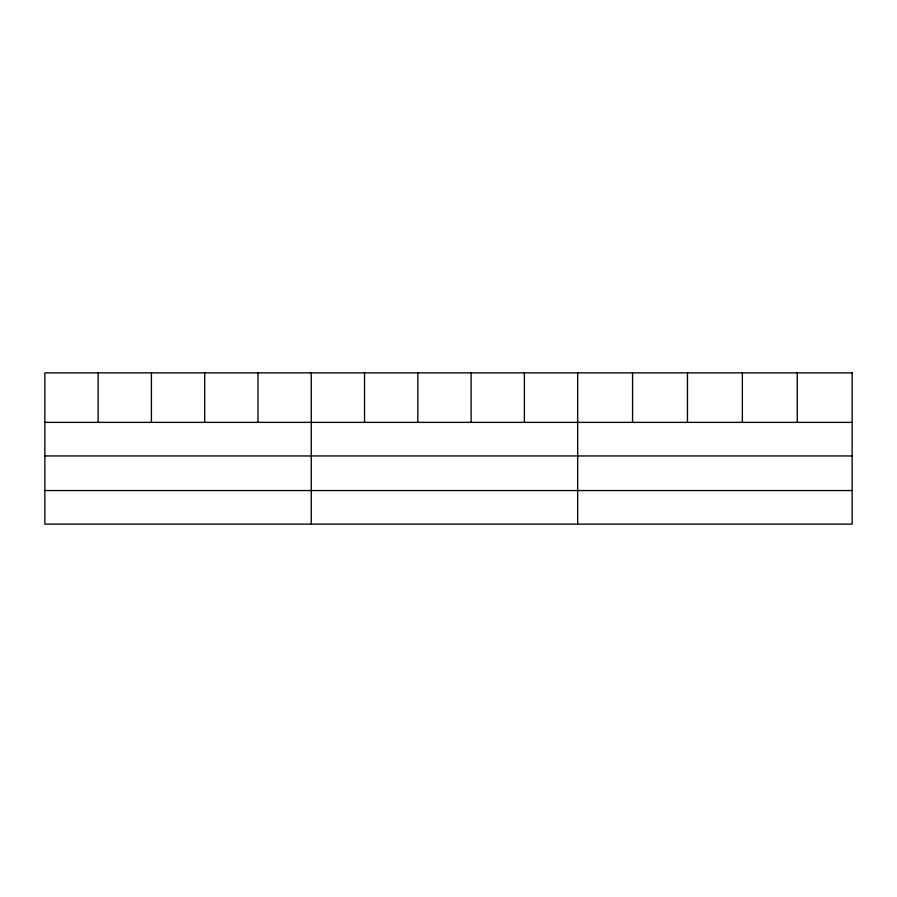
<?xml version="1.0" encoding="UTF-8"?>
<svg xmlns="http://www.w3.org/2000/svg" width="897" height="897" viewBox="0 0 897 897"><rect width="100%" height="100%" fill="white"/><g stroke="black" fill="none" stroke-linecap="round" stroke-linejoin="round"><path stroke-width="1.35" d="M44.85 422.375L852.15 422.375M44.85 455.945L852.15 455.945M44.85 490.547L852.15 490.547M797.254 372.872L797.254 422.375M742.357 372.872L742.357 422.375M687.461 372.872L687.461 422.375M632.564 372.872L632.564 422.375M577.668 372.872L577.668 524.128M524.386 372.872L524.386 422.375M471.104 372.872L471.104 422.375M417.823 372.872L417.823 422.375M364.541 372.872L364.541 422.375M311.259 372.872L311.259 524.128M257.977 372.872L257.977 422.375M204.695 372.872L204.695 422.375M151.414 372.872L151.414 422.375M98.132 372.872L98.132 422.375M852.15 372.872L44.85 372.872L44.85 524.128L852.15 524.128L852.15 372.872"/></g></svg>
